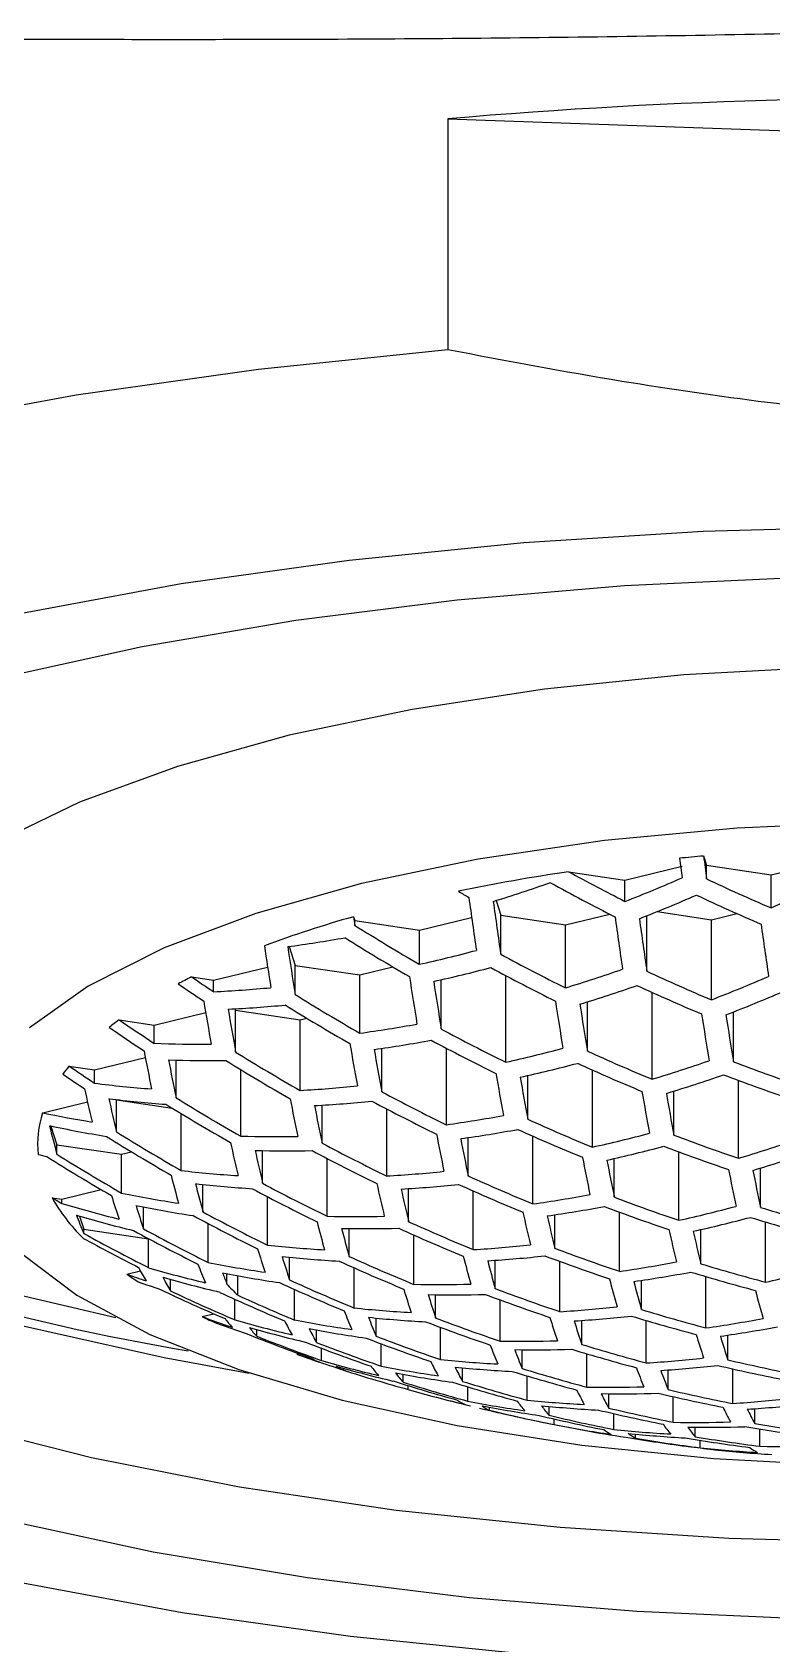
# Model space of a CAD drawing. Extents: x 0 to 868, y 0 to 636.
# Drawn here: x 527.94 to 533.98, y 415.82 to 428.99 of the extents above; entities that cross this region are included whole.
import ezdxf

# ---------------------------------------------------------------- set-up
doc = ezdxf.new("R2010")
doc.units = 0
doc.header["$LTSCALE"] = 10
doc.header["$MEASUREMENT"] = 0
doc.layers.get('0').update_dxf_attribs({"linetype": 'CONTINUOUS'})

msp = doc.modelspace()

# ---------------------------------------------------------------- linework, layer by layer
for p, q in [((531.337, 428.284), (542.41, 427.89)), ((531.337, 428.284), (531.337, 426.398)), ((532.783, 422.062), (533.25, 422.175)), ((533.425, 422.259), (533.45, 422.183)), ((533.45, 422.073), (533.45, 422.183)), ((533.45, 422.183), (533.978, 422.105)), ((533.978, 422.105), (534.425, 422.214)), ((532.323, 422.13), (532.783, 422.062)), ((532.783, 421.887), (532.783, 422.062)), ((533.978, 421.835), (533.978, 422.105)), ((531.73, 421.894), (531.769, 421.774)), ((531.769, 421.456), (531.769, 421.774)), ((531.769, 421.774), (532.297, 421.696)), ((532.297, 421.696), (532.66, 421.784)), ((532.962, 421.317), (532.962, 421.77)), ((533.047, 421.804), (533.49, 421.738)), ((533.49, 421.738), (533.696, 421.788)), ((530.565, 421.762), (530.575, 421.731)), ((530.575, 421.693), (530.575, 421.731)), ((530.575, 421.731), (531.103, 421.653)), ((531.103, 421.653), (531.53, 421.757)), ((531.103, 421.374), (531.103, 421.653)), ((532.297, 421.181), (532.297, 421.696)), ((533.49, 421.083), (533.49, 421.738)), ((530.039, 421.52), (530.089, 421.365)), ((529.242, 421.27), (529.422, 421.244)), ((529.422, 421.244), (529.863, 421.351)), ((529.422, 421.15), (529.422, 421.244)), ((530.089, 421.126), (530.089, 421.365)), ((530.089, 421.365), (530.616, 421.287)), ((530.616, 421.287), (530.887, 421.352)), ((530.616, 420.811), (530.616, 421.287)), ((531.282, 420.845), (531.282, 421.247)), ((531.81, 420.574), (531.81, 421.281)), ((533.004, 420.434), (533.004, 421.145)), ((528.936, 420.877), (529.357, 420.98)), ((529.597, 421.01), (529.601, 420.998)), ((529.601, 420.656), (529.601, 420.998)), ((529.601, 420.998), (530.129, 420.92)), ((532.476, 420.664), (532.476, 421.068)), ((533.669, 420.577), (533.669, 420.984)), ((528.65, 420.92), (528.936, 420.877)), ((528.936, 420.727), (528.936, 420.877)), ((530.129, 420.92), (530.183, 420.933)), ((530.129, 420.343), (530.129, 420.92)), ((528.449, 420.511), (528.864, 420.612)), ((529.115, 420.282), (529.115, 420.591)), ((530.796, 420.332), (530.796, 420.687)), ((531.324, 420.063), (531.324, 420.688)), ((528.239, 420.542), (528.449, 420.511)), ((528.449, 420.401), (528.449, 420.511)), ((529.643, 419.969), (529.643, 420.512)), ((531.989, 420.107), (531.989, 420.465)), ((532.517, 419.879), (532.517, 420.509)), ((533.183, 419.978), (533.183, 420.338)), ((533.711, 419.788), (533.711, 420.424)), ((528.025, 420.16), (528.391, 420.249)), ((528.627, 420.268), (528.628, 420.265)), ((528.628, 420.004), (528.628, 420.265)), ((528.628, 420.265), (529.084, 420.198)), ((530.308, 419.912), (530.308, 420.223)), ((530.836, 419.643), (530.836, 420.191)), ((528.093, 420.051), (528.142, 419.899)), ((529.156, 419.689), (529.156, 420.154)), ((531.503, 419.643), (531.503, 419.957)), ((532.031, 419.416), (532.031, 419.969)), ((528.142, 419.822), (528.142, 419.899)), ((528.142, 419.899), (528.67, 419.821)), ((528.67, 419.821), (528.752, 419.841)), ((528.67, 419.504), (528.67, 419.821)), ((529.822, 419.584), (529.822, 419.851)), ((533.224, 419.281), (533.224, 419.84)), ((530.35, 419.315), (530.35, 419.786)), ((532.696, 419.47), (532.696, 419.786)), ((533.89, 419.388), (533.89, 419.708)), ((528.182, 419.454), (528.502, 419.532)), ((529.335, 419.35), (529.335, 419.573)), ((531.015, 419.269), (531.015, 419.54)), ((528.102, 419.466), (528.182, 419.454)), ((528.182, 419.419), (528.182, 419.454)), ((529.863, 419.079), (529.863, 419.474)), ((531.543, 419.042), (531.543, 419.52)), ((528.327, 419.316), (528.361, 419.209)), ((528.849, 419.211), (528.849, 419.39)), ((532.21, 419.052), (532.21, 419.326)), ((532.738, 418.864), (532.738, 419.348)), ((533.931, 418.775), (533.931, 419.267)), ((528.361, 419.173), (528.361, 419.209)), ((528.361, 419.209), (528.889, 419.131)), ((528.889, 418.894), (528.889, 419.131)), ((528.889, 419.131), (528.89, 419.131)), ((529.377, 418.937), (529.377, 419.254)), ((530.529, 418.986), (530.529, 419.214)), ((531.057, 418.758), (531.057, 419.161)), ((533.403, 418.926), (533.403, 419.204)), ((528.714, 418.84), (528.824, 418.867)), ((530.042, 418.795), (530.042, 418.98)), ((530.57, 418.565), (530.57, 418.893)), ((531.723, 418.722), (531.723, 418.955)), ((532.25, 418.534), (532.25, 418.946)), ((529.069, 418.705), (529.069, 418.798)), ((529.529, 418.763), (529.529, 418.845)), ((529.619, 418.67), (529.619, 418.828)), ((532.917, 418.552), (532.917, 418.789)), ((533.445, 418.402), (533.445, 418.821)), ((529.596, 418.467), (529.596, 418.636)), ((530.084, 418.466), (530.084, 418.716)), ((531.236, 418.482), (531.236, 418.673)), ((531.764, 418.293), (531.764, 418.63)), ((529.327, 418.494), (529.424, 418.517)), ((530.749, 418.334), (530.749, 418.482)), ((529.776, 418.333), (529.776, 418.388)), ((530.263, 418.282), (530.263, 418.385)), ((531.277, 418.143), (531.277, 418.405)), ((532.43, 418.266), (532.43, 418.462)), ((532.957, 418.115), (532.957, 418.462)), ((533.624, 418.142), (533.624, 418.342)), ((530.304, 418.136), (530.304, 418.236)), ((530.791, 418.088), (530.791, 418.272)), ((531.944, 418.07), (531.944, 418.223)), ((530.101, 418.186), (530.119, 418.191)), ((531.456, 417.965), (531.456, 418.076)), ((532.471, 417.918), (532.471, 418.19)), ((530.483, 418.057), (530.483, 418.072)), ((530.97, 417.958), (530.97, 418.023)), ((531.984, 417.812), (531.984, 418.008)), ((533.137, 417.899), (533.137, 418.058)), ((533.665, 417.784), (533.665, 418.067)), ((531.011, 417.899), (531.011, 417.929)), ((531.498, 417.803), (531.498, 417.919)), ((532.651, 417.746), (532.651, 417.863)), ((533.178, 417.631), (533.178, 417.839)), ((531.677, 417.728), (531.677, 417.753)), ((532.163, 417.687), (532.163, 417.759)), ((532.691, 417.571), (532.691, 417.701)), ((533.844, 417.619), (533.844, 417.742)), ((532.205, 417.611), (532.205, 417.658)), ((533.358, 417.511), (533.358, 417.591)), ((533.886, 417.433), (533.886, 417.575)), ((532.87, 417.5), (532.87, 417.534)), ((533.398, 417.422), (533.398, 417.483))]:
    msp.add_line(p, q)
for points in [[(523.989, 417.439), (523.088, 417.765), (522.104, 418.194), (521.254, 418.654), (520.548, 419.141), (519.993, 419.649), (519.595, 420.173), (519.358, 420.708), (519.284, 421.248), (519.374, 421.788), (519.627, 422.322), (520.04, 422.845), (520.61, 423.351), (521.33, 423.836), (522.193, 424.293), (523.19, 424.719), (524.312, 425.11), (525.545, 425.46), (526.879, 425.767), (528.298, 426.027), (529.789, 426.239), (531.337, 426.398)], [(543.327, 424.105), (542.064, 424.368), (540.723, 424.586), (539.321, 424.754), (537.873, 424.872), (536.396, 424.938), (534.907, 424.951), (533.421, 424.911), (531.957, 424.819), (530.53, 424.675), (529.157, 424.482), (527.854, 424.241)], [(527.661, 423.712), (528.839, 423.971), (530.095, 424.186), (531.413, 424.352), (532.779, 424.47), (534.175, 424.536), (535.585, 424.551), (536.99, 424.514), (538.376, 424.426), (539.723, 424.287), (541.017, 424.1), (542.241, 423.866), (543.381, 423.589)], [(543.607, 419.793), (543.677, 419.857), (543.997, 420.239), (544.161, 420.632), (544.167, 421.029), (544.014, 421.423), (543.705, 421.806), (543.247, 422.172), (542.646, 422.515), (541.913, 422.827), (541.063, 423.105), (540.109, 423.342), (539.069, 423.534), (537.962, 423.678), (536.807, 423.772), (535.625, 423.814), (534.436, 423.803), (533.263, 423.739), (532.126, 423.623), (531.045, 423.457), (530.039, 423.246)], [(530.039, 423.246), (529.128, 422.991), (528.326, 422.698), (527.648, 422.372), (527.107, 422.018), (526.712, 421.644), (526.469, 421.255), (526.384, 420.86), (526.457, 420.464), (526.689, 420.074), (526.96, 419.793)], [(542.719, 420.793), (542.264, 421.137), (541.667, 421.456), (540.939, 421.744), (540.097, 421.994), (539.156, 422.201), (538.137, 422.362), (537.059, 422.472), (535.946, 422.53), (534.818, 422.535), (533.701, 422.486), (532.616, 422.385), (531.584, 422.233), (530.629, 422.033), (529.768, 421.79), (529.019, 421.509), (528.398, 421.195), (527.917, 420.855)], [(528.622, 418.485), (527.833, 418.668), (526.77, 418.967), (525.814, 419.304), (524.977, 419.675), (524.27, 420.075), (523.701, 420.498), (523.278, 420.94), (523.075, 421.251)], [(523.065, 421.222), (523.076, 421.193), (523.326, 420.731), (523.733, 420.283), (524.29, 419.852), (524.99, 419.446), (525.825, 419.069), (526.783, 418.726), (527.852, 418.422), (529.017, 418.16), (529.712, 418.033)], [(527.304, 417.626), (528.423, 417.343), (529.632, 417.104), (530.914, 416.913), (532.253, 416.772), (533.631, 416.682), (535.032, 416.646), (536.435, 416.663), (537.824, 416.733), (539.179, 416.856), (540.483, 417.03), (541.72, 417.252), (542.873, 417.52), (543.927, 417.83), (544.868, 418.177), (545.684, 418.559), (546.365, 418.969), (546.901, 419.402), (547.286, 419.853), (547.514, 420.316)], [(527.848, 419.012), (528.303, 418.668), (528.901, 418.349), (529.628, 418.061), (530.471, 417.811), (531.411, 417.604), (532.431, 417.443), (533.508, 417.333), (534.622, 417.275), (535.749, 417.27), (536.867, 417.319), (537.952, 417.42), (538.983, 417.572), (539.939, 417.772), (540.8, 418.015), (541.548, 418.296), (542.17, 418.61), (542.651, 418.95)], [(543.461, 416.992), (542.328, 416.712), (541.11, 416.475), (539.82, 416.284), (538.476, 416.142), (537.093, 416.05), (535.688, 416.009), (534.278, 416.02), (532.881, 416.083), (531.512, 416.196), (530.19, 416.36), (528.929, 416.57), (527.745, 416.826)], [(527.862, 416.317), (529.165, 416.076), (530.539, 415.883), (531.965, 415.739)]]:
    msp.add_lwpolyline(points)
for centre, radius, start, end in [((535.261, 382.775), 45.678, 80.9963, 94.9286), ((535.144, 402.684), 19.65, 95.0186, 95.5943), ((592.647, 429.962), 59.918, 187.40375, 187.55761), ((593.823, 430.082), 60.902, 187.38039, 187.55673), ((534.619, 406.53), 15.768, 98.3738, 101.6975), ((528.416, 432.637), 11.242, 287.0241, 289.5278), ((539.866, 435.956), 15.9, 241.0668, 243.2184), ((539.943, 436.025), 15.847, 241.2596, 243.14), ((528.366, 433.165), 12.112, 291.3897, 293.7799), ((539.964, 435.81), 15.204, 244.6294, 246.8115), ((528.356, 433.644), 13.079, 295.4571, 297.7428), ((539.798, 436.046), 16.379, 239.2449, 239.591), ((581.958, 428.862), 50.926, 187.8346, 188.3256), ((528.457, 433.118), 12.209, 291.3437, 293.7136), ((539.913, 435.794), 15.323, 244.7114, 246.8756), ((582.144, 428.839), 50.914, 187.8474, 188.3384), ((533.085, 412.78), 9.329, 105.6717, 110.3789), ((577.951, 428.563), 47.871, 188.1679, 188.2509), ((539.457, 435.803), 16.673, 237.808, 239.9271), ((582.916, 428.731), 50.695, 187.9008, 188.3906), ((583.073, 428.715), 50.654, 187.9088, 188.3985), ((583.992, 428.684), 50.581, 187.9348, 188.4237), ((569.324, 427.535), 39.942, 188.654, 189.15), ((528.712, 431.431), 10, 277.5575, 280.2632), ((569.908, 427.554), 40.335, 188.6053, 189.1695), ((539.389, 435.755), 16.725, 237.8696, 239.981), ((528.795, 431.868), 10.745, 282.4022, 284.9625), ((539.488, 435.636), 16.145, 241.4387, 243.551), ((531.494, 416.693), 5.101, 116.1937, 117.5977), ((539.002, 435.631), 17.363, 235.7999, 236.5149), ((570.659, 427.338), 40.098, 188.6995, 189.2611), ((528.896, 431.797), 10.816, 282.4107, 284.9541), ((539.42, 435.588), 16.205, 241.4988, 243.602), ((528.92, 432.282), 11.603, 286.9198, 289.3437), ((539.531, 435.443), 15.579, 245.0624, 247.1857), ((528.978, 432.756), 12.514, 291.1342, 293.4427), ((538.801, 435.389), 17.159, 235.6982, 236.5444), ((528.975, 430.751), 9.612, 272.6634, 275.4587), ((539.001, 435.449), 16.869, 238.107, 240.1951), ((570.805, 427.301), 40.047, 188.715, 189.2766), ((529.022, 432.215), 11.671, 286.9027, 289.3121), ((539.464, 435.399), 15.65, 245.1239, 247.2367), ((529.094, 432.662), 12.542, 291.0956, 293.3979), ((559.549, 426.163), 30.634, 189.566, 190.2338), ((529.077, 430.679), 9.683, 272.7412, 275.5159), ((559.831, 426.126), 30.72, 189.5917, 190.256), ((538.906, 435.36), 16.859, 238.1402, 240.2293), ((571.647, 427.163), 39.9, 188.7796, 189.3395), ((571.851, 427.146), 39.905, 188.7893, 189.3484), ((530.311, 418.632), 2.827, 125.9811, 128.0504), ((538.377, 435.11), 17.301, 235.4624, 236.6008), ((538.467, 435.182), 17.314, 235.4622, 236.6029), ((529.22, 431.063), 10.347, 277.758, 280.3738), ((539.041, 435.287), 16.395, 241.7506, 243.8252), ((572.722, 427.073), 39.784, 188.8269, 189.3852), ((572.862, 427.059), 39.725, 188.8313, 189.3905), ((529.297, 430.066), 9.345, 267.7837, 270.6441), ((560.631, 425.868), 30.532, 189.6946, 190.3564), ((529.323, 430.988), 10.406, 277.7918, 280.3933), ((538.965, 435.228), 16.426, 241.7904, 243.86), ((550.857, 424.841), 22.396, 190.7424, 191.5546), ((551.072, 424.781), 22.413, 190.7678, 191.5778), ((529.402, 429.993), 9.407, 267.8808, 270.7227), ((538.441, 435.011), 16.959, 238.2654, 240.3394), ((538.524, 435.078), 16.959, 238.254, 240.3287), ((560.83, 425.83), 30.534, 189.7128, 190.3733), ((529.409, 431.45), 11.138, 282.4483, 284.9183), ((539.09, 435.091), 15.87, 245.3725, 247.4523), ((529.542, 431.881), 11.959, 286.826, 289.1761), ((529.39, 419.604), 1.484, 140.8132, 144.0071), ((537.951, 434.842), 17.369, 235.8013, 236.5103), ((537.94, 434.762), 17.213, 235.6998, 236.5387), ((561.766, 425.664), 30.481, 189.7873, 190.4444), ((529.521, 431.35), 11.162, 282.4509, 284.9155), ((561.967, 425.64), 30.485, 189.7997, 190.456), ((539.011, 435.024), 15.901, 245.41, 247.4847), ((529.651, 431.806), 12, 286.8117, 289.1535), ((539.079, 434.812), 15.356, 249.0496, 251.1443), ((539.15, 434.861), 15.299, 249.0103, 251.1134), ((543.485, 423.626), 15.467, 192.2023, 193.2353), ((529.591, 429.468), 9.138, 262.8158, 265.7556), ((529.596, 430.318), 9.989, 273.0605, 275.7515), ((538.556, 434.886), 16.494, 241.9324, 243.9913), ((562.918, 425.542), 30.445, 189.848, 190.5018), ((563.117, 425.53), 30.445, 189.8543, 190.5076), ((543.695, 423.554), 15.48, 192.2274, 193.2577), ((529.698, 429.393), 9.188, 262.9283, 265.8515), ((537.941, 434.625), 16.929, 238.2498, 240.3279), ((538.02, 434.679), 16.928, 238.2636, 240.3414), ((552.042, 424.501), 22.397, 190.8795, 191.6823), ((529.701, 430.248), 10.044, 273.1172, 275.7934), ((552.264, 424.458), 22.422, 190.8986, 191.6992), ((538.488, 434.846), 16.532, 241.9538, 244.0076), ((528.819, 419.902), 0.835, 162.048, 185.6376), ((529.872, 428.964), 8.996, 258.1511, 260.7713), ((537.744, 422.487), 9.965, 194.1302, 195.5098), ((529.979, 428.888), 9.035, 257.8701, 260.8801), ((529.848, 430.642), 10.682, 277.9393, 280.4742), ((538.623, 434.711), 16.04, 245.569, 247.6238), ((537.456, 434.28), 16.86, 238.1004, 240.1903), ((537.546, 434.351), 16.893, 238.136, 240.2212), ((529.931, 429.646), 9.681, 268.2956, 271.0565), ((553.208, 424.248), 22.375, 190.9788, 191.7756), ((529.955, 430.575), 10.73, 277.9645, 280.4881), ((553.437, 424.221), 22.407, 190.993, 191.7881), ((538.543, 434.647), 16.058, 245.5923, 247.6444), ((530.045, 431.047), 11.438, 282.4798, 284.885), ((538.701, 434.506), 15.541, 249.2048, 251.273), ((530.194, 431.47), 12.2, 286.7555, 289.0577), ((530.335, 428.765), 9.248, 255.2975, 255.7554), ((536.945, 433.911), 16.674, 237.7982, 239.9175), ((537.031, 433.971), 16.71, 237.8615, 239.975), ((544.796, 423.249), 15.596, 192.3401, 193.3543), ((545.023, 423.197), 15.624, 192.3585, 193.3696), ((530.038, 429.584), 9.735, 268.3672, 271.113), ((538.015, 434.497), 16.588, 241.9995, 244.0454), ((538.084, 434.534), 16.561, 241.9984, 244.0479), ((554.388, 424.082), 22.367, 191.0482, 191.8408), ((530.158, 430.96), 11.458, 282.4828, 284.8837), ((538.622, 434.44), 15.566, 249.2256, 251.2903), ((530.302, 431.413), 12.243, 286.7461, 289.0403), ((530.237, 429.054), 9.428, 263.4128, 266.2595), ((530.236, 429.895), 10.269, 273.348, 275.9665), ((554.636, 424.072), 22.417, 191.058, 191.8479), ((555.65, 424.014), 22.44, 191.091, 191.8783), ((555.808, 423.999), 22.398, 191.0937, 191.8819), ((538.911, 422.145), 10.148, 194.2253, 195.5733), ((539.142, 422.085), 10.181, 194.2424, 195.5846), ((530.346, 428.982), 9.462, 263.4935, 266.3295), ((537.502, 434.093), 16.495, 241.9269, 243.9856), ((537.59, 434.163), 16.52, 241.9501, 244.0054), ((546.072, 422.961), 15.685, 192.4413, 193.4428), ((530.342, 429.857), 10.339, 273.3935, 275.9942), ((546.319, 422.93), 15.735, 192.4565, 193.4536), ((538.071, 434.285), 16.143, 245.6771, 247.7172), ((538.143, 434.328), 16.116, 245.6685, 247.7118), ((536.208, 433.092), 15.855, 239.2492, 239.5875), ((529.391, 420.191), 1.479, 209.3294, 225.4375), ((530.809, 428.119), 9.088, 253.1993, 256.2482), ((534.331, 421.218), 6, 196.8091, 198.7303), ((530.528, 428.553), 9.238, 258.3968, 261.3362), ((534.566, 421.148), 6.036, 196.8114, 198.7211), ((530.632, 428.454), 9.238, 258.4788, 261.4175), ((530.499, 430.222), 10.915, 278.0686, 280.5502), ((530.603, 430.187), 10.979, 278.0898, 280.5571), ((538.145, 434.049), 15.664, 249.3262, 251.3765), ((538.229, 434.124), 15.664, 249.3158, 251.3662), ((530.701, 430.659), 11.654, 282.5021, 284.8627), ((532.397, 437.197), 19.247, 247.9104, 260.4842), ((530.923, 428.061), 9.122, 253.2881, 256.3245), ((531.228, 420.426), 3.128, 200.6156, 203.6036), ((536.999, 433.73), 16.36, 241.7423, 243.8211), ((537.09, 433.802), 16.402, 241.7825, 243.8558), ((540.266, 421.82), 10.319, 194.3132, 195.6323), ((530.582, 429.246), 9.934, 268.6638, 271.3545), ((537.662, 433.972), 16.135, 245.6732, 247.7146), ((547.364, 422.769), 15.79, 192.5143, 193.504), ((547.537, 422.735), 15.764, 192.5228, 193.5134), ((530.817, 430.574), 11.659, 282.5035, 284.8629), ((538.248, 433.817), 15.176, 252.9899, 255.0629), ((538.327, 433.881), 15.158, 252.9798, 255.0557), ((535.972, 433.033), 15.848, 241.2671, 243.1271), ((536.047, 433.068), 15.878, 241.0531, 243.2078), ((536.497, 433.393), 16.164, 241.4281, 243.5377), ((536.577, 433.44), 16.192, 241.4917, 243.597), ((530.692, 429.174), 9.961, 268.7123, 271.3957), ((540.471, 421.769), 10.324, 194.3218, 195.64), ((537.575, 433.9), 16.116, 245.6654, 247.709), ((548.579, 422.645), 15.815, 192.5613, 193.5458), ((548.789, 422.634), 15.827, 192.5666, 193.5503), ((535.726, 420.847), 6.211, 196.8384, 198.6948), ((530.898, 428.649), 9.626, 263.8289, 266.6155), ((530.892, 429.531), 10.51, 273.5553, 276.1145), ((537.742, 433.735), 15.69, 249.3548, 251.4013), ((530.114, 419.546), 1.458, 206.4179, 211.4093), ((531.489, 427.745), 9.225, 253.6317, 256.6297), ((532.39, 420.081), 3.306, 200.5134, 203.3614), ((531.195, 428.15), 9.391, 258.8346, 261.7225), ((531.009, 428.577), 9.646, 263.8829, 266.6633), ((535.963, 420.797), 6.25, 196.8443, 198.6883), ((537.072, 433.527), 16.014, 245.561, 247.6193), ((537.163, 433.602), 16.051, 245.5885, 247.6415), ((541.578, 421.581), 10.443, 194.3746, 195.6736), ((531.002, 429.471), 10.541, 273.584, 276.1355), ((541.806, 421.553), 10.473, 194.3841, 195.6786), ((537.668, 433.693), 15.711, 249.3567, 251.4006), ((531.161, 429.861), 11.11, 278.1596, 280.5981), ((537.85, 433.499), 15.236, 253.0308, 255.0953), ((531.378, 430.277), 11.782, 282.5158, 284.8506), ((531.807, 427.472), 9.169, 250.2889, 251.3194), ((530.656, 421.66), 3.424, 235.4445, 237.2719), ((531.916, 427.396), 9.161, 250.148, 251.3581), ((531.602, 427.681), 9.236, 253.6825, 256.6762), ((530.34, 419.476), 1.487, 206.3428, 211.2543), ((532.878, 420.12), 3.613, 200.5502, 202.055), ((531.308, 428.084), 9.409, 258.8894, 261.7712), ((530.683, 419.786), 1.543, 221.5457, 226.3628), ((536.577, 433.199), 15.872, 245.3641, 247.444), ((536.668, 433.271), 15.921, 245.4058, 247.4783), ((531.249, 428.866), 10.11, 268.9133, 271.557), ((542.858, 421.425), 10.533, 194.4161, 195.7013), ((531.273, 429.804), 11.136, 278.1712, 280.6039), ((543.071, 421.408), 10.548, 194.422, 195.7049), ((537.777, 433.464), 15.27, 253.0362, 255.0962), ((535.516, 432.473), 15.228, 244.6134, 246.7925), ((535.602, 432.523), 15.285, 244.6959, 246.8656), ((536.043, 432.813), 15.574, 245.0503, 247.1746), ((536.13, 432.87), 15.622, 245.3673, 247.2291), ((537.078, 420.569), 6.377, 196.8626, 198.6703), ((531.362, 428.801), 10.129, 268.944, 271.5831), ((537.309, 420.533), 6.409, 196.8644, 198.6629), ((537.175, 433.331), 15.665, 249.3131, 251.3635), ((537.254, 433.378), 15.664, 249.3231, 251.3733), ((544.108, 421.349), 10.593, 194.4428, 195.719), ((532.505, 427.131), 9.203, 249.7989, 251.4455), ((531.897, 423.951), 6.032, 244.7901, 246.0211), ((529.991, 418.823), 0.588, 215.9923, 225.2013), ((533.754, 419.757), 3.484, 200.42, 203.1412), ((531.574, 428.284), 9.771, 264.0992, 266.8433), ((531.689, 428.229), 9.792, 264.1313, 266.8694), ((533.974, 419.711), 3.506, 200.407, 203.1131), ((536.754, 433.025), 15.554, 249.2231, 251.2891), ((538.388, 420.374), 6.498, 196.8767, 198.6509), ((531.566, 429.161), 10.649, 273.686, 276.2122), ((531.678, 429.121), 10.685, 273.7052, 276.2227), ((537.291, 433.099), 15.265, 253.0329, 255.0936), ((537.378, 433.178), 15.291, 253.0378, 255.0949), ((531.838, 429.53), 11.244, 278.215, 280.6246), ((532.619, 427.066), 9.191, 249.7989, 251.4477), ((532.177, 427.377), 9.276, 253.8476, 256.8263), ((535.081, 431.903), 14.582, 248.3225, 250.538), ((532.292, 427.316), 9.276, 253.8631, 256.8416), ((530.201, 418.756), 0.6, 215.7873, 224.85), ((531.444, 419.162), 1.604, 205.9975, 210.6208), ((531.882, 427.8), 9.505, 259.095, 261.946), ((531.667, 419.109), 1.629, 205.9372, 210.5035), ((531.997, 427.739), 9.514, 259.1215, 261.9698), ((536.67, 432.968), 15.529, 249.1958, 251.2654), ((538.614, 420.353), 6.527, 196.8808, 198.6472), ((539.678, 420.265), 6.598, 196.8882, 198.6352), ((531.956, 429.457), 11.239, 278.2188, 280.6295), ((535.163, 431.936), 14.631, 248.3949, 250.6021), ((535.622, 432.251), 14.991, 248.715, 250.865), ((535.716, 432.323), 15.062, 248.7742, 250.9133), ((536.153, 432.609), 15.307, 249.0032, 251.1052), ((536.242, 432.675), 15.357, 249.041, 251.1357), ((535.069, 419.518), 3.612, 200.3534, 202.9901), ((531.932, 428.497), 10.205, 269.0592, 271.6784), ((532.047, 428.434), 10.211, 269.0736, 271.6914), ((535.283, 419.485), 3.627, 200.3398, 202.9677), ((536.787, 432.721), 15.158, 252.9752, 255.051), ((536.868, 432.772), 15.169, 252.9872, 255.0612), ((539.876, 420.25), 6.598, 196.8882, 198.6357), ((533.205, 426.782), 9.139, 250.1473, 251.3604), ((530.353, 418.334), 0.222, 233.9825, 251.8345), ((535.284, 433.031), 15.724, 251.4468, 252.3568), ((532.884, 427.055), 9.286, 253.8647, 256.84), ((533.005, 427.012), 9.289, 253.8489, 256.8233), ((530.557, 418.272), 0.227, 233.4912, 251.0506), ((531.254, 418.471), 0.666, 214.966, 223.3411), ((532.579, 427.451), 9.532, 259.1867, 262.029), ((532.75, 418.875), 1.725, 205.6934, 210.0556), ((532.266, 427.939), 9.846, 264.2353, 266.9582), ((532.382, 427.878), 9.846, 264.2445, 266.9673), ((532.964, 418.835), 1.741, 205.6532, 209.9829), ((536.35, 419.361), 3.704, 200.304, 202.8847), ((532.256, 428.81), 10.718, 273.7511, 276.2612), ((532.373, 428.748), 10.717, 273.7577, 276.2613), ((536.933, 432.485), 14.784, 256.7378, 258.8311), ((537.014, 432.532), 14.785, 256.7443, 258.8375), ((534.753, 431.358), 13.97, 252.2022, 254.4623), ((535.217, 431.668), 14.368, 252.4638, 254.6584), ((532.697, 427.398), 9.533, 259.187, 262.0291), ((531.466, 418.422), 0.679, 214.8338, 223.0832), ((535.304, 431.714), 14.422, 252.5109, 254.6971), ((535.757, 432.028), 14.737, 252.702, 254.8396), ((535.84, 432.067), 14.768, 252.7322, 254.8651), ((536.277, 432.37), 14.989, 252.8658, 254.966), ((536.361, 432.42), 15.015, 252.8897, 254.986), ((536.569, 419.346), 3.725, 200.3012, 202.8681), ((533.607, 426.769), 9.242, 253.6829, 256.6744), ((535.284, 433.031), 15.724, 255.0089, 256.1515), ((531.572, 418.009), 0.252, 231.5471, 247.7656), ((532.971, 427.608), 9.846, 264.2445, 266.9673), ((534.024, 418.673), 1.811, 205.485, 209.68), ((532.63, 428.15), 10.234, 269.1114, 271.7232), ((532.748, 428.115), 10.252, 269.1127, 271.72), ((534.236, 418.648), 1.824, 205.4642, 209.6372), ((536.431, 432.14), 14.666, 256.694, 258.8045), ((536.517, 432.203), 14.699, 256.7039, 258.8094), ((532.962, 428.484), 10.723, 273.7582, 276.2671), ((533.291, 427.13), 9.498, 259.1194, 261.9723), ((534.834, 431.074), 13.716, 256.3412, 257.0564), ((531.777, 417.965), 0.257, 231.2116, 247.2042), ((533.413, 427.092), 9.499, 259.095, 261.9479), ((534.927, 431.135), 13.795, 256.3755, 258.6212), ((535.284, 433.031), 15.724, 257.056, 259.6073), ((532.505, 418.213), 0.728, 214.2405, 222.0628), ((535.378, 431.415), 14.119, 256.5003, 258.6936), ((533.092, 427.569), 9.853, 264.2354, 266.9563), ((532.712, 418.179), 0.737, 214.1464, 221.8994), ((535.468, 431.477), 14.18, 256.522, 258.7057), ((535.907, 431.76), 14.422, 256.6131, 258.7597), ((535.997, 431.827), 14.473, 256.6312, 258.7701), ((535.276, 418.554), 1.872, 205.3476, 209.4322), ((533.081, 428.431), 10.717, 273.7532, 276.2634), ((535.482, 418.542), 1.88, 205.3316, 209.4022), ((534.018, 426.844), 9.409, 258.8892, 261.771), ((534.147, 426.837), 9.427, 259.6115, 261.7196), ((532.788, 417.782), 0.276, 229.9008, 245.0603), ((533.692, 427.303), 9.783, 264.1301, 266.8707), ((533.74, 418.045), 0.775, 213.7717, 221.2362), ((533.343, 427.861), 10.232, 269.0764, 271.6887), ((533.464, 427.805), 10.215, 269.0604, 271.6772), ((533.946, 418.025), 0.781, 213.7034, 221.1241), ((536.093, 431.522), 14.121, 260.5016, 262.6668), ((536.182, 431.597), 14.172, 260.5053, 262.6628), ((535.029, 430.818), 13.497, 260.4476, 262.7129), ((533.813, 427.255), 9.767, 264.0977, 266.8431), ((532.99, 417.753), 0.279, 229.6951, 244.7126), ((535.119, 430.872), 13.56, 260.4528, 262.7076), ((535.568, 431.172), 13.86, 260.478, 262.684), ((535.284, 433.031), 15.724, 262.8395, 263.5808), ((535.656, 431.223), 13.902, 260.4837, 262.6831), ((534.428, 427.033), 9.666, 263.8857, 266.6605), ((533.996, 417.646), 0.293, 228.91, 243.381), ((534.072, 427.565), 10.133, 268.9456, 271.5834), ((534.551, 426.98), 9.63, 263.8304, 266.6157), ((533.544, 417.565), 0.161, 260.1316, 267.667)]:
    msp.add_arc(centre, radius, start, end)
for points, knots in [([(534.811, 428.992), (533.949, 428.975), (532.225, 428.943), (529.86, 428.929), (527.759, 428.932), (525.732, 428.944), (523.758, 428.96), (521.96, 428.938), (520.561, 428.832), (519.641, 428.569), (519.165, 428.091), (519.016, 427.45), (519.195, 426.842), (519.284, 426.542)], [0, 0, 0, 0, 0.09277, 0.185554, 0.263576, 0.341613, 0.444705, 0.54783, 0.650943, 0.753979, 0.83664, 0.919249, 1, 1, 1, 1]), ([(531.337, 426.398), (531.81, 426.309), (533.071, 426.07), (535.139, 425.812), (537.554, 425.683), (539.985, 425.736), (541.602, 425.915), (542.41, 426.004)], [0, 0, 0, 0, 0.12923, 0.344287, 0.559315, 0.779633, 1, 1, 1, 1])]:
    msp.add_open_spline(points, degree=3, knots=knots)

doc.saveas('drawing.dxf')
